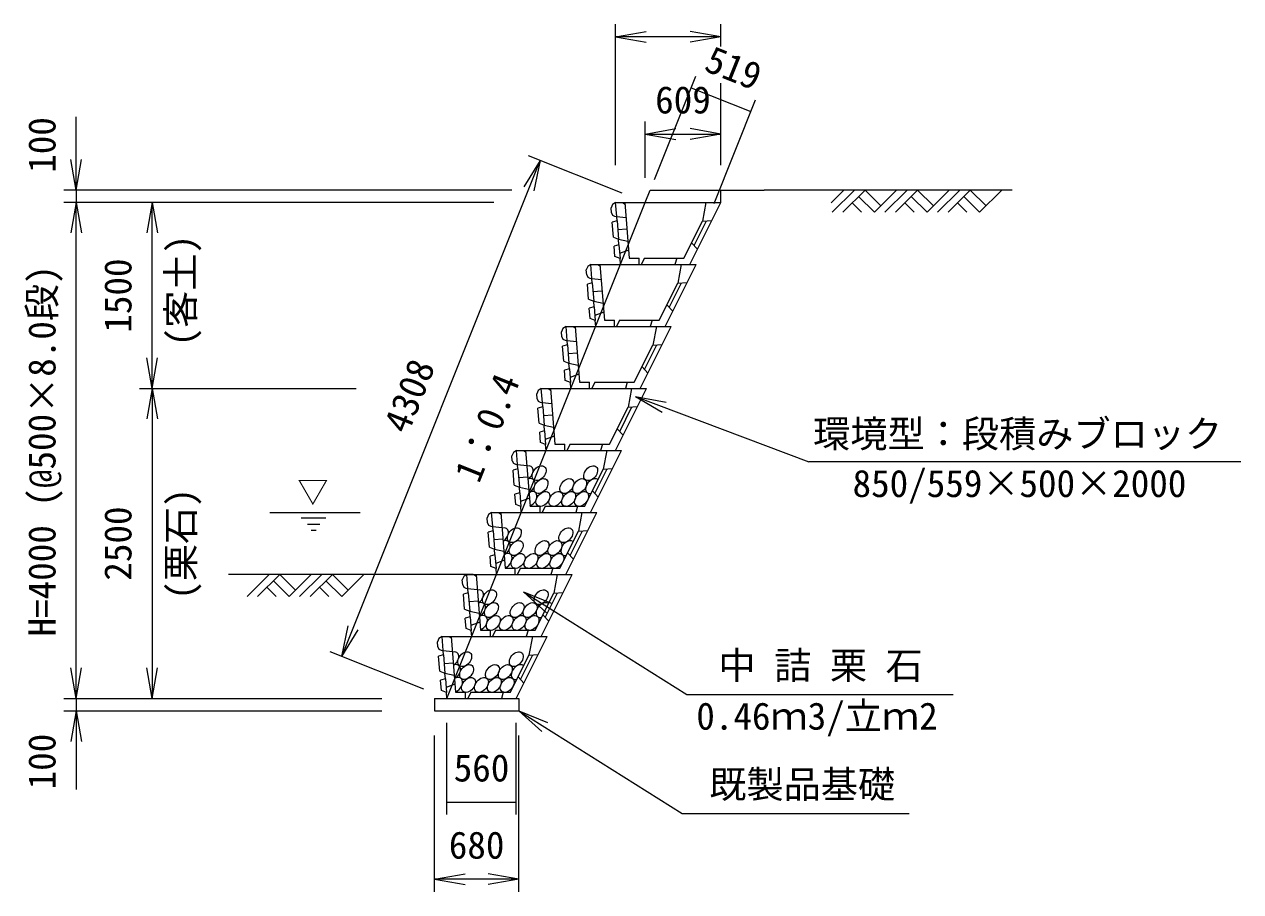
# Model space of a CAD drawing. Units: millimetres, scale not verified. Extents: x 112013 to 192013, y 25079 to 80079.
# Drawn here: x 130365 to 140176, y 53198 to 60193 of the extents above; entities that cross this region are included whole.
import ezdxf
from ezdxf.enums import TextEntityAlignment as Align

# ---------------------------------------------------------------- set-up
doc = ezdxf.new("R2010")
doc.units = ezdxf.units.MM
doc.layers.add('0_2', color=4, linetype='Continuous', lineweight=18)
doc.styles.add('ＭＳ ゴシック-5.0-0.0', font='')
doc.styles.get('ＭＳ ゴシック-5.0-0.0').set_extended_font_data('ＭＳ ゴシック-5.0-0.0')

msp = doc.modelspace()

# ---------------------------------------------------------------- linework, layer by layer
at = {"layer": '0_2'}
for p, q in [((135134.222, 59055.883), (135134.222, 60192.552)), ((135982.626, 60012.944), (135982.626, 60192.552)), ((135134.222, 60092.552), (135380.424, 60135.964)), ((135134.222, 60092.552), (135380.424, 60049.14)), ((135982.626, 60092.552), (135134.222, 60092.552)), ((135982.626, 60092.552), (135736.424, 60135.964)), ((135982.626, 60092.552), (135736.424, 60049.14)), ((135447.887, 58941.578), (135781.588, 59775.83)), ((135743.876, 59681.549), (136225.787, 59488.785)), ((135982.626, 59055.883), (135982.626, 59718.412)), ((135929.798, 58748.814), (136263.499, 59583.066)), ((130782.434, 58855.883), (130782.434, 59445.403)), ((135373.609, 58955.883), (135373.609, 59407.888)), ((135373.609, 59307.888), (135619.811, 59351.3)), ((135373.609, 59307.888), (135619.811, 59264.476)), ((135373.609, 59307.888), (135982.626, 59307.888)), ((135982.626, 59307.888), (135736.424, 59351.3)), ((135982.626, 59307.888), (135736.424, 59264.476)), ((130782.434, 58855.883), (130739.022, 59102.085)), ((130782.434, 58855.883), (130825.846, 59102.085)), ((132924.625, 55095.476), (134524.625, 59095.476)), ((134524.625, 59095.476), (134392.881, 58883.007)), ((135187.914, 58830.161), (134431.777, 59132.616)), ((134524.625, 59095.476), (134473.495, 58850.761)), ((134297.695, 58855.883), (130682.434, 58855.883)), ((130782.434, 58855.883), (130782.434, 58755.883)), ((136976.19, 58855.883), (136872.83, 58752.523)), ((137061.043, 58855.883), (136882.084, 58676.924)), ((137145.896, 58855.883), (136966.937, 58676.924)), ((137094.216, 58804.203), (137221.495, 58676.924)), ((137273.175, 58728.604), (137145.896, 58855.883)), ((137400.454, 58855.883), (137221.495, 58676.924)), ((137485.307, 58855.883), (137306.348, 58676.924)), ((137570.16, 58855.883), (137391.201, 58676.924)), ((137518.48, 58804.203), (137645.759, 58676.924)), ((137697.439, 58728.604), (137570.16, 58855.883)), ((137824.718, 58855.883), (137645.759, 58676.924)), ((137909.571, 58855.883), (137730.612, 58676.924)), ((137994.424, 58855.883), (137815.465, 58676.924)), ((137942.744, 58804.203), (138070.023, 58676.924)), ((138121.703, 58728.604), (137994.424, 58855.883)), ((138248.982, 58855.883), (138070.023, 58676.924)), ((134153.044, 58755.883), (130682.434, 58755.883)), ((130782.434, 58755.883), (130739.022, 58509.681)), ((130782.434, 58755.883), (130825.846, 58509.681)), ((130782.434, 54755.883), (130782.434, 58755.883)), ((131395.053, 58755.883), (131351.641, 58509.681)), ((131395.053, 58755.883), (131438.465, 58509.681)), ((131395.053, 57255.883), (131395.053, 58755.883)), ((133773.609, 54755.883), (135373.609, 58755.883)), ((135109.16, 58738.296), (135097.579, 58711.701)), ((135100.662, 58672.564), (135097.579, 58711.701)), ((135100.662, 58672.564), (135109.16, 58654.586)), ((135134.222, 58755.883), (135109.16, 58738.296)), ((137118.135, 58676.924), (137042.536, 58752.523)), ((137542.399, 58676.924), (137466.8, 58752.523)), ((137966.663, 58676.924), (137891.064, 58752.523)), ((135145.8, 58608.905), (135106.578, 58597.465)), ((135116.22, 58475.059), (135106.578, 58597.465)), ((135109.16, 58654.586), (135126.305, 58645.51)), ((135126.305, 58645.51), (135143.213, 58641.752)), ((135116.22, 58475.059), (135157.629, 58458.746)), ((135161.092, 58414.779), (135121.908, 58402.853)), ((135128.488, 58319.316), (135121.908, 58402.853)), ((135169.834, 58303.812), (135128.488, 58319.316)), ((134909.16, 58238.296), (134897.579, 58211.701)), ((134900.662, 58172.564), (134897.579, 58211.701)), ((134934.222, 58255.883), (134909.16, 58238.296)), ((134900.662, 58172.564), (134909.16, 58154.586)), ((134945.8, 58108.905), (134906.578, 58097.465)), ((134916.22, 57975.059), (134906.578, 58097.465)), ((134909.16, 58154.586), (134926.305, 58145.51)), ((134926.305, 58145.51), (134943.213, 58141.752)), ((134916.22, 57975.059), (134957.629, 57958.746)), ((134961.092, 57914.779), (134921.908, 57902.853)), ((134928.488, 57819.316), (134921.908, 57902.853)), ((134969.834, 57803.812), (134928.488, 57819.316)), ((134709.16, 57738.296), (134697.579, 57711.701)), ((134700.662, 57672.564), (134697.579, 57711.701)), ((134734.222, 57755.883), (134709.16, 57738.296)), ((134700.662, 57672.564), (134709.16, 57654.586)), ((134745.8, 57608.905), (134706.578, 57597.465)), ((134716.22, 57475.059), (134706.578, 57597.465)), ((134709.16, 57654.586), (134726.305, 57645.51)), ((134726.305, 57645.51), (134743.213, 57641.752)), ((131395.053, 57255.883), (131351.641, 57502.085)), ((131395.053, 57255.883), (131438.465, 57502.085)), ((134716.22, 57475.059), (134757.629, 57458.746)), ((134761.092, 57414.779), (134721.908, 57402.853)), ((134728.488, 57319.316), (134721.908, 57402.853)), ((134769.834, 57303.812), (134728.488, 57319.316)), ((131295.053, 57255.883), (133042.131, 57255.883)), ((131395.053, 57255.883), (131351.641, 57009.681)), ((131395.053, 57255.883), (131438.465, 57009.681)), ((131395.053, 57255.883), (131395.053, 54755.883)), ((134509.16, 57238.296), (134497.579, 57211.701)), ((134500.662, 57172.564), (134497.579, 57211.701)), ((134534.222, 57255.883), (134509.16, 57238.296)), ((134500.662, 57172.564), (134509.16, 57154.586)), ((134545.8, 57108.905), (134506.578, 57097.465)), ((134509.16, 57154.586), (134526.305, 57145.51)), ((134526.305, 57145.51), (134543.213, 57141.752)), ((135295.629, 57192.141), (136692.233, 56664.093)), ((135295.629, 57192.141), (135510.567, 57064.463)), ((135295.629, 57192.141), (135541.273, 57145.676)), ((134516.22, 56975.059), (134506.578, 57097.465)), ((134516.22, 56975.059), (134557.629, 56958.746)), ((134561.092, 56914.779), (134521.908, 56902.853)), ((134528.488, 56819.316), (134521.908, 56902.853)), ((134569.834, 56803.812), (134528.488, 56819.316)), ((134309.16, 56738.296), (134297.579, 56711.701)), ((134300.662, 56672.564), (134297.579, 56711.701)), ((134334.222, 56755.883), (134309.16, 56738.296)), ((134300.662, 56672.564), (134309.16, 56654.586)), ((134309.16, 56654.586), (134326.305, 56645.51)), ((134326.305, 56645.51), (134343.213, 56641.752)), ((140175.808, 56664.093), (136692.233, 56664.093)), ((134345.8, 56608.905), (134306.578, 56597.465)), ((134316.22, 56475.059), (134306.578, 56597.465)), ((134316.22, 56475.059), (134357.629, 56458.746)), ((134361.092, 56414.779), (134321.908, 56402.853)), ((134328.488, 56319.316), (134321.908, 56402.853)), ((134369.834, 56303.812), (134328.488, 56319.316)), ((132344.226, 56255.883), (133073.609, 56255.883)), ((134109.16, 56238.296), (134097.579, 56211.701)), ((134134.222, 56255.883), (134109.16, 56238.296)), ((132797.975, 56210.05), (132597.975, 56210.05)), ((132747.975, 56160.05), (132647.975, 56160.05)), ((134100.662, 56172.564), (134097.579, 56211.701)), ((134100.662, 56172.564), (134109.16, 56154.586)), ((134109.16, 56154.586), (134126.305, 56145.51)), ((134126.305, 56145.51), (134143.213, 56141.752)), ((132717.975, 56110.05), (132677.975, 56110.05)), ((134145.8, 56108.905), (134106.578, 56097.465)), ((134116.22, 55975.059), (134106.578, 56097.465)), ((134116.22, 55975.059), (134157.629, 55958.746)), ((134161.092, 55914.779), (134121.908, 55902.853)), ((134128.488, 55819.316), (134121.908, 55902.853)), ((132340.259, 55755.883), (132161.3, 55576.924)), ((132425.112, 55755.883), (132246.153, 55576.924)), ((132552.391, 55628.604), (132425.112, 55755.883)), ((132679.671, 55755.883), (132500.712, 55576.924)), ((132764.523, 55755.883), (132585.564, 55576.924)), ((132849.376, 55755.883), (132670.417, 55576.924)), ((132976.656, 55628.604), (132849.376, 55755.883)), ((133103.935, 55755.883), (132924.976, 55576.924)), ((133909.16, 55738.296), (133897.579, 55711.701)), ((133934.222, 55755.883), (133909.16, 55738.296)), ((134169.834, 55803.812), (134128.488, 55819.316)), ((132397.352, 55576.924), (132321.752, 55652.523)), ((132373.432, 55704.203), (132500.712, 55576.924)), ((132821.616, 55576.924), (132746.016, 55652.523)), ((132797.696, 55704.203), (132924.976, 55576.924)), ((133900.662, 55672.564), (133897.579, 55711.701)), ((133900.662, 55672.564), (133909.16, 55654.586)), ((133909.16, 55654.586), (133926.305, 55645.51)), ((133926.305, 55645.51), (133943.213, 55641.752)), ((133945.8, 55608.905), (133906.578, 55597.465)), ((133916.22, 55475.059), (133906.578, 55597.465)), ((134389.898, 55615.265), (134575.34, 55447.601)), ((134389.898, 55615.265), (134621.501, 55521.137)), ((134389.898, 55615.265), (135707.904, 54787.913)), ((133916.22, 55475.059), (133957.629, 55458.746)), ((132924.625, 55095.476), (132975.755, 55340.192)), ((133961.092, 55414.779), (133921.908, 55402.853)), ((133928.488, 55319.316), (133921.908, 55402.853)), ((132924.625, 55095.476), (133056.369, 55307.946)), ((133709.16, 55238.296), (133697.579, 55211.701)), ((133734.222, 55255.883), (133709.16, 55238.296)), ((133969.834, 55303.812), (133928.488, 55319.316)), ((133700.662, 55172.564), (133697.579, 55211.701)), ((133700.662, 55172.564), (133709.16, 55154.586)), ((133709.16, 55154.586), (133726.305, 55145.51)), ((133726.305, 55145.51), (133743.213, 55141.752)), ((133587.914, 54830.161), (132831.777, 55132.616)), ((133745.8, 55108.905), (133706.578, 55097.465)), ((133716.22, 54975.059), (133706.578, 55097.465)), ((130782.434, 54755.883), (130739.022, 55002.085)), ((130782.434, 54755.883), (130825.846, 55002.085)), ((131395.053, 54755.883), (131351.641, 55002.085)), ((131395.053, 54755.883), (131438.465, 55002.085)), ((133716.22, 54975.059), (133757.629, 54958.746)), ((133761.092, 54914.779), (133721.908, 54902.853)), ((133728.488, 54819.316), (133721.908, 54902.853)), ((130682.434, 54755.883), (133248.482, 54755.883)), ((130782.434, 54755.883), (130782.434, 54655.883)), ((133769.834, 54803.812), (133728.488, 54819.316)), ((135707.904, 54787.913), (137856.526, 54787.915)), ((130682.434, 54655.883), (133248.482, 54655.883)), ((130782.434, 54655.883), (130739.022, 54409.681)), ((130782.434, 54655.883), (130739.022, 54409.681)), ((130782.434, 54655.883), (130782.434, 54092.88)), ((130782.434, 54655.883), (130825.846, 54409.681)), ((130782.434, 54655.883), (130782.434, 54022.548)), ((130782.434, 54655.883), (130825.846, 54409.681)), ((134353.609, 54655.883), (135671.615, 53828.531)), ((134353.609, 54655.883), (134539.051, 54488.219)), ((134353.609, 54655.883), (134585.212, 54561.755)), ((133773.609, 53820.232), (133773.609, 54559.687)), ((134332.626, 53820.232), (134332.626, 54559.687)), ((133673.609, 53197.573), (133673.609, 54455.883)), ((134353.609, 53197.573), (134353.609, 54455.883)), ((133773.609, 53920.232), (134332.626, 53920.232)), ((135671.615, 53828.531), (137500.614, 53828.532)), ((133673.609, 53297.573), (133919.811, 53340.985)), ((133673.609, 53297.573), (133919.811, 53254.161)), ((134353.609, 53297.573), (133673.609, 53297.573)), ((134353.609, 53297.573), (134107.407, 53340.985)), ((134353.609, 53297.573), (134107.407, 53254.161))]:
    msp.add_line(p, q, dxfattribs=at)
at = {"layer": '0_2', "color": 2}
for p, q in [((135373.609, 58755.883), (135413.609, 58855.883)), ((135413.609, 58855.883), (136332.626, 58855.883)), ((135982.626, 58755.883), (135982.626, 58855.883)), ((138333.835, 58855.883), (136332.626, 58855.883)), ((135143.213, 58641.752), (135134.222, 58755.883)), ((135134.222, 58755.883), (135982.626, 58755.883)), ((135193.161, 58755.883), (135209.339, 58740.929)), ((135208.161, 58755.883), (135243.609, 58305.883)), ((135732.626, 58255.883), (135982.626, 58755.883)), ((135862.626, 58755.883), (135834.954, 58605.883)), ((135145.8, 58608.905), (135143.213, 58641.752)), ((135143.213, 58641.752), (135217.679, 58635.051)), ((135145.8, 58608.905), (135157.629, 58458.746)), ((135684.954, 58305.883), (135834.954, 58605.883)), ((135767, 58409.008), (135866.217, 58607.441)), ((135834.954, 58605.883), (135909.483, 58609.597)), ((135225.055, 58541.42), (135151.549, 58535.934)), ((135161.092, 58414.779), (135157.629, 58458.746)), ((135157.629, 58458.746), (135232.753, 58443.694)), ((135161.092, 58414.779), (135169.834, 58303.812)), ((135747.177, 58430.328), (135794.436, 58379.502)), ((135238.537, 58370.266), (135166.68, 58343.848)), ((135173.609, 58255.883), (135169.834, 58303.812)), ((135243.609, 58305.883), (135324.544, 58305.883)), ((135324.544, 58255.883), (135324.544, 58305.883)), ((135366.314, 58305.883), (135341.314, 58255.883)), ((135366.314, 58305.883), (135684.954, 58305.883)), ((135627.626, 58305.883), (135612.626, 58255.883)), ((134943.213, 58141.752), (134934.222, 58255.883)), ((134934.222, 58255.883), (135782.626, 58255.883)), ((134993.161, 58255.883), (135009.339, 58240.929)), ((135008.161, 58255.883), (135043.609, 57805.883)), ((135532.626, 57755.883), (135782.626, 58255.883)), ((135662.626, 58255.883), (135634.954, 58105.883)), ((134945.8, 58108.905), (134943.213, 58141.752)), ((134943.213, 58141.752), (135017.679, 58135.051)), ((134945.8, 58108.905), (134957.629, 57958.746)), ((135484.954, 57805.883), (135634.954, 58105.883)), ((135567, 57909.008), (135666.217, 58107.441)), ((135634.954, 58105.883), (135709.483, 58109.597)), ((135025.055, 58041.42), (134951.549, 58035.934)), ((134961.092, 57914.779), (134957.629, 57958.746)), ((134957.629, 57958.746), (135032.753, 57943.694)), ((134961.092, 57914.779), (134969.834, 57803.812)), ((135547.177, 57930.328), (135594.436, 57879.502)), ((135038.537, 57870.266), (134966.68, 57843.848)), ((134973.609, 57755.883), (134969.834, 57803.812)), ((135043.609, 57805.883), (135124.544, 57805.883)), ((135124.544, 57755.883), (135124.544, 57805.883)), ((135166.314, 57805.883), (135141.314, 57755.883)), ((135166.314, 57805.883), (135484.954, 57805.883)), ((135427.626, 57805.883), (135412.626, 57755.883)), ((134743.213, 57641.752), (134734.222, 57755.883)), ((134734.222, 57755.883), (135582.626, 57755.883)), ((134793.161, 57755.883), (134809.339, 57740.929)), ((134808.161, 57755.883), (134843.609, 57305.883)), ((135332.626, 57255.883), (135582.626, 57755.883)), ((135462.626, 57755.883), (135434.954, 57605.883)), ((134745.8, 57608.905), (134743.213, 57641.752)), ((134743.213, 57641.752), (134817.679, 57635.051)), ((134745.8, 57608.905), (134757.629, 57458.746)), ((135284.954, 57305.883), (135434.954, 57605.883)), ((135367, 57409.008), (135466.217, 57607.441)), ((135434.954, 57605.883), (135509.483, 57609.597)), ((134825.055, 57541.42), (134751.549, 57535.934)), ((134761.092, 57414.779), (134757.629, 57458.746)), ((134757.629, 57458.746), (134832.753, 57443.694)), ((134761.092, 57414.779), (134769.834, 57303.812)), ((135347.177, 57430.328), (135394.436, 57379.502)), ((134838.537, 57370.266), (134766.68, 57343.848)), ((134773.609, 57255.883), (134769.834, 57303.812)), ((134843.609, 57305.883), (134924.544, 57305.883)), ((134924.544, 57255.883), (134924.544, 57305.883)), ((134966.314, 57305.883), (134941.314, 57255.883)), ((134966.314, 57305.883), (135284.954, 57305.883)), ((135227.626, 57305.883), (135212.626, 57255.883)), ((134543.213, 57141.752), (134534.222, 57255.883)), ((134534.222, 57255.883), (135382.626, 57255.883)), ((134593.161, 57255.883), (134609.339, 57240.929)), ((134608.161, 57255.883), (134643.609, 56805.883)), ((135132.626, 56755.883), (135382.626, 57255.883)), ((135262.626, 57255.883), (135234.954, 57105.883)), ((134545.8, 57108.905), (134543.213, 57141.752)), ((134543.213, 57141.752), (134617.679, 57135.051)), ((134545.8, 57108.905), (134557.629, 56958.746)), ((135084.954, 56805.883), (135234.954, 57105.883)), ((135167, 56909.008), (135266.217, 57107.441)), ((135234.954, 57105.883), (135309.483, 57109.597)), ((134625.055, 57041.42), (134551.549, 57035.934)), ((134561.092, 56914.779), (134557.629, 56958.746)), ((134557.629, 56958.746), (134632.753, 56943.694)), ((134561.092, 56914.779), (134569.834, 56803.812)), ((135147.177, 56930.328), (135194.436, 56879.502)), ((134638.537, 56870.266), (134566.68, 56843.848)), ((134643.609, 56805.883), (134724.544, 56805.883)), ((134724.544, 56755.883), (134724.544, 56805.883)), ((134766.314, 56805.883), (134741.314, 56755.883)), ((134766.314, 56805.883), (135084.954, 56805.883)), ((135027.626, 56805.883), (135012.626, 56755.883)), ((134343.213, 56641.752), (134334.222, 56755.883)), ((134334.222, 56755.883), (135182.626, 56755.883)), ((134393.161, 56755.883), (134409.339, 56740.929)), ((134408.161, 56755.883), (134443.609, 56305.883)), ((134573.609, 56755.883), (134569.834, 56803.812)), ((134932.626, 56255.883), (135182.626, 56755.883)), ((135062.626, 56755.883), (135034.954, 56605.883)), ((134345.8, 56608.905), (134343.213, 56641.752)), ((134343.213, 56641.752), (134417.679, 56635.051)), ((135034.954, 56605.883), (135109.483, 56609.597)), ((134345.8, 56608.905), (134357.629, 56458.746)), ((134425.055, 56541.42), (134351.549, 56535.934)), ((134884.954, 56305.883), (135034.954, 56605.883)), ((134967, 56409.008), (135066.217, 56607.441)), ((134361.092, 56414.779), (134357.629, 56458.746)), ((134357.629, 56458.746), (134432.753, 56443.694)), ((134361.092, 56414.779), (134369.834, 56303.812)), ((134947.177, 56430.328), (134994.436, 56379.502)), ((134438.537, 56370.266), (134366.68, 56343.848)), ((134143.213, 56141.752), (134134.222, 56255.883)), ((134134.222, 56255.883), (134982.626, 56255.883)), ((134193.161, 56255.883), (134209.339, 56240.929)), ((134208.161, 56255.883), (134243.609, 55805.883)), ((134373.609, 56255.883), (134369.834, 56303.812)), ((134443.609, 56305.883), (134524.544, 56305.883)), ((134524.544, 56255.883), (134524.544, 56305.883)), ((134566.314, 56305.883), (134541.314, 56255.883)), ((134566.314, 56305.883), (134884.954, 56305.883)), ((134732.626, 55755.883), (134982.626, 56255.883)), ((134827.626, 56305.883), (134812.626, 56255.883)), ((134862.626, 56255.883), (134834.954, 56105.883)), ((134145.8, 56108.905), (134143.213, 56141.752)), ((134143.213, 56141.752), (134217.679, 56135.051)), ((134145.8, 56108.905), (134157.629, 55958.746)), ((134225.055, 56041.42), (134151.549, 56035.934)), ((134684.954, 55805.883), (134834.954, 56105.883)), ((134767, 55909.008), (134866.217, 56107.441)), ((134834.954, 56105.883), (134909.483, 56109.597)), ((134161.092, 55914.779), (134157.629, 55958.746)), ((134157.629, 55958.746), (134232.753, 55943.694)), ((134747.177, 55930.328), (134794.436, 55879.502)), ((134161.092, 55914.779), (134169.834, 55803.812)), ((134238.537, 55870.266), (134166.68, 55843.848)), ((133984.222, 55755.883), (132011.464, 55755.883)), ((133943.213, 55641.752), (133934.222, 55755.883)), ((133934.222, 55755.883), (134782.626, 55755.883)), ((133993.161, 55755.883), (134009.339, 55740.929)), ((134008.161, 55755.883), (134043.609, 55305.883)), ((134173.609, 55755.883), (134169.834, 55803.812)), ((134243.609, 55805.883), (134324.544, 55805.883)), ((134324.544, 55755.883), (134324.544, 55805.883)), ((134366.314, 55805.883), (134341.314, 55755.883)), ((134366.314, 55805.883), (134684.954, 55805.883)), ((134532.626, 55255.883), (134782.626, 55755.883)), ((134627.626, 55805.883), (134612.626, 55755.883)), ((134662.626, 55755.883), (134634.954, 55605.883)), ((133945.8, 55608.905), (133943.213, 55641.752)), ((133943.213, 55641.752), (134017.679, 55635.051)), ((133945.8, 55608.905), (133957.629, 55458.746)), ((134025.055, 55541.42), (133951.549, 55535.934)), ((134484.954, 55305.883), (134634.954, 55605.883)), ((134567, 55409.008), (134666.217, 55607.441)), ((134634.954, 55605.883), (134709.483, 55609.597)), ((133961.092, 55414.779), (133957.629, 55458.746)), ((133957.629, 55458.746), (134032.753, 55443.694)), ((133961.092, 55414.779), (133969.834, 55303.812)), ((134038.537, 55370.266), (133966.68, 55343.848)), ((134547.177, 55430.328), (134594.436, 55379.502)), ((133743.213, 55141.752), (133734.222, 55255.883)), ((133734.222, 55255.883), (134582.626, 55255.883)), ((133793.161, 55255.883), (133809.339, 55240.929)), ((133808.161, 55255.883), (133843.609, 54805.883)), ((133973.609, 55255.883), (133969.834, 55303.812)), ((134043.609, 55305.883), (134124.544, 55305.883)), ((134124.544, 55255.883), (134124.544, 55305.883)), ((134166.314, 55305.883), (134141.314, 55255.883)), ((134166.314, 55305.883), (134484.954, 55305.883)), ((134332.626, 54755.883), (134582.626, 55255.883)), ((134427.626, 55305.883), (134412.626, 55255.883)), ((134462.626, 55255.883), (134434.954, 55105.883)), ((133745.8, 55108.905), (133743.213, 55141.752)), ((133743.213, 55141.752), (133817.679, 55135.051)), ((133745.8, 55108.905), (133757.629, 54958.746)), ((133825.055, 55041.42), (133751.549, 55035.934)), ((134284.954, 54805.883), (134434.954, 55105.883)), ((134367, 54909.008), (134466.217, 55107.441)), ((134434.954, 55105.883), (134509.483, 55109.597)), ((133761.092, 54914.779), (133757.629, 54958.746)), ((133757.629, 54958.746), (133832.753, 54943.694)), ((133761.092, 54914.779), (133769.834, 54803.812)), ((133838.537, 54870.266), (133766.68, 54843.848)), ((134347.177, 54930.328), (134394.436, 54879.502)), ((133673.609, 54755.883), (133673.609, 54655.883)), ((133673.609, 54755.883), (134353.609, 54755.883)), ((133773.609, 54755.883), (133769.834, 54803.812)), ((133843.609, 54805.883), (133924.544, 54805.883)), ((133924.544, 54755.883), (133924.544, 54805.883)), ((133966.314, 54805.883), (133941.314, 54755.883)), ((133966.314, 54805.883), (134284.954, 54805.883)), ((134227.626, 54805.883), (134212.626, 54755.883)), ((134353.609, 54755.883), (134353.609, 54655.883)), ((133673.609, 54655.883), (134353.609, 54655.883))]:
    msp.add_line(p, q, dxfattribs=at)
at = {"layer": '0_2'}
for centre, start_param, end_param in [((134413.014, 56572.483), 1.13840184, 3.94784444), ((134428.341, 56468.677), 1.07992676, 4.07179271), ((134948.349, 56468.677), 3.13579184, 6.97377652), ((134443.668, 56364.871), 0.89115363, 4.12972604), ((134213.014, 56072.483), 1.13840184, 3.94784444), ((134228.341, 55968.677), 1.07992676, 4.07179271), ((134748.349, 55968.677), 3.13579184, 6.97377652), ((134243.668, 55864.871), 0.89115363, 4.12972604), ((134013.014, 55572.483), 1.13840184, 3.94784444), ((134028.341, 55468.677), 1.07992676, 4.07179271), ((134548.349, 55468.677), 3.13579184, 6.97377652), ((134043.668, 55364.871), 0.89115363, 4.12972604), ((133813.014, 55072.483), 1.13840184, 3.94784444), ((133828.341, 54968.677), 1.07992676, 4.07179271), ((134348.349, 54968.677), 3.13579184, 6.97377652), ((133843.668, 54864.871), 0.89115363, 4.12972604)]:
    msp.add_ellipse(centre, major_axis=(-43.833, -52.238), ratio=0.670189, start_param=start_param, end_param=end_param, dxfattribs=at)
for centre in [(134517.016, 56572.483), (134933.022, 56572.483), (134532.343, 56468.677), (134740.346, 56468.677), (134844.348, 56468.677), (134547.67, 56364.871), (134651.671, 56364.871), (134755.673, 56364.871), (134859.675, 56364.871), (134317.016, 56072.483), (134733.022, 56072.483), (134332.343, 55968.677), (134540.346, 55968.677), (134644.348, 55968.677), (134347.67, 55864.871), (134451.671, 55864.871), (134555.673, 55864.871), (134659.675, 55864.871), (134117.016, 55572.483), (134533.022, 55572.483), (134132.343, 55468.677), (134340.346, 55468.677), (134444.348, 55468.677), (134147.67, 55364.871), (134251.671, 55364.871), (134355.673, 55364.871), (134459.675, 55364.871), (133917.016, 55072.483), (134333.022, 55072.483), (133932.343, 54968.677), (134140.346, 54968.677), (134244.348, 54968.677), (133947.67, 54864.871), (134051.671, 54864.871), (134155.673, 54864.871), (134259.675, 54864.871)]:
    msp.add_ellipse(centre, major_axis=(-43.833, -52.238), ratio=0.670189, dxfattribs=at)

# ---------------------------------------------------------------- texts
at = {"layer": '0_2', "color": 7, "style": 'ＭＳ ゴシック-5.0-0.0'}
for s, rotation, p in [('519', 338.199, (135813.063, 59761.578)), ('100', 90, (130682.434, 58995.403)), ('(客土)', 90, (131801.424, 57595.536)), ('1500', 90, (131295.053, 57705.883)), ('H=4000 (@500×8.0段)', 90, (130682.434, 55255.883)), ('4308', 68.199, (133520.36, 56854.073)), ('1：0.4', 68.199, (134093.068, 56457.705)), ('(栗石)', 90, (131801.424, 55552.011)), ('2500', 90, (131295.053, 55705.883)), ('100', 90, (130682.434, 54022.548))]:
    msp.add_text(s, height=219.9, rotation=rotation, dxfattribs=at).set_placement(p, align=Align.BOTTOM_LEFT)
for s, height, p in [('609', 219.9, (135453.118, 59407.888)), ('環境型：段積みブロック', 219.9, (136727.114, 56714.163)), ('850/559×500×2000', 219.9, (137045.212, 56314.216)), ('▽', 183.3, (132567.108, 56276.187)), ('中 詰 栗 石', 219.9, (135963.347, 54846.634)), ('0.46ｍ3/立ｍ2', 219.9, (135785.05, 54438.036)), ('560', 219.9, (133828.118, 54020.232)), ('既製品基礎', 219.9, (135889.276, 53887.252)), ('680', 219.9, (133788.609, 53397.573))]:
    msp.add_text(s, height=height, dxfattribs=at).set_placement(p, align=Align.BOTTOM_LEFT)

doc.saveas('drawing.dxf')
